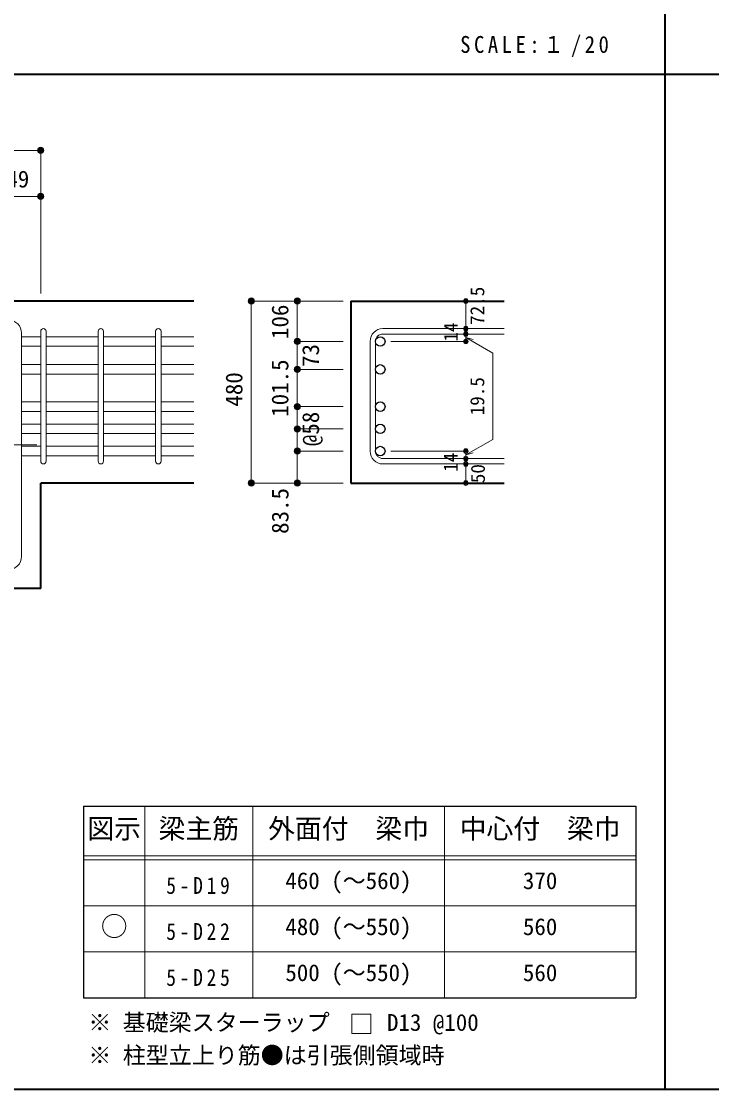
# Model space of a CAD drawing. Units: millimetres at full size, sheet at 1:20; some dimension numbers follow another scale. Extents: x -3982 to 3969, y -2797 to 2801.
# Drawn here: x -2429 to -628, y -2797 to -10 of the extents above; entities that cross this region are included whole.
import ezdxf
from ezdxf.enums import TextEntityAlignment as Align

# ---------------------------------------------------------------- set-up
doc = ezdxf.new("R2010")
doc.units = ezdxf.units.MM
doc.header["$LTSCALE"] = 20
doc.header["$PDMODE"] = 32
doc.header["$PDSIZE"] = 12
doc.linetypes.add('CHAIN1', pattern=[8, 5, -1, 1, -1])
for name, color, linetype, lineweight in [('6-1_躯体線', 2, 'Continuous', 35), ('6-4_フープ', 7, 'Continuous', 18), ('6-5_梁主筋', 7, 'Continuous', 18), ('6-6_S.T.P.', 7, 'Continuous', 18), ('6-7_文字', 7, 'Continuous', 18), ('6-D_寸法', 4, 'Continuous', 9), ('6-E_枠', 7, 'Continuous', 18), ('F-0_枠', 6, 'Continuous', 40)]:
    doc.layers.add(name, color=color, linetype=linetype, lineweight=lineweight)
doc.styles.add('ＭＳ ゴシック', font='')
doc.styles.get('ＭＳ ゴシック').set_extended_font_data('MS Gothic')

msp = doc.modelspace()

# ---------------------------------------------------------------- linework, layer by layer
at = {"layer": '6-1_躯体線'}
for p, q in [((-1978.87, -739.67), (-3128.87, -739.67)), ((-1569.2, -739.67), (-1169.2, -739.67)), ((-1569.2, -739.67), (-1569.2, -1214.67)), ((-1978.87, -1214.67), (-2378.87, -1214.67)), ((-2378.87, -1489.67), (-2378.87, -1214.67)), ((-1569.2, -1214.67), (-1169.2, -1214.67)), ((-2378.87, -1489.67), (-2476.87, -1489.67))]:
    msp.add_line(p, q, dxfattribs=at)
at = {"layer": '6-4_フープ'}
msp.add_line((-2428.87, -1406.17), (-2428.87, -823.17), dxfattribs=at)
for centre, start, end in [((-2462.37, -823.17), 0, 90), ((-2462.37, -1406.17), 270, 0)]:
    msp.add_arc(centre, 33.5, start, end, dxfattribs=at)
at = {"layer": '6-5_梁主筋'}
for p, q in [((-2378.87, -832.72), (-2428.87, -832.72)), ((-2228.87, -832.72), (-2364.87, -832.72)), ((-2078.87, -832.72), (-2214.87, -832.72)), ((-1978.87, -832.72), (-2064.87, -832.72)), ((-2378.87, -857.72), (-2428.87, -857.72)), ((-2228.87, -857.72), (-2364.87, -857.72)), ((-2078.87, -857.72), (-2214.87, -857.72)), ((-1978.87, -857.72), (-2064.87, -857.72)), ((-2378.87, -905.67), (-2428.87, -905.67)), ((-2228.87, -905.67), (-2364.87, -905.67)), ((-2078.87, -905.67), (-2214.87, -905.67)), ((-1978.87, -905.67), (-2064.87, -905.67)), ((-2378.87, -930.67), (-2428.87, -930.67)), ((-2228.87, -930.67), (-2364.87, -930.67)), ((-2078.87, -930.67), (-2214.87, -930.67)), ((-1978.87, -930.67), (-2064.87, -930.67)), ((-2378.87, -1002.67), (-2428.87, -1002.67)), ((-2228.87, -1002.67), (-2364.87, -1002.67)), ((-2078.87, -1002.67), (-2214.87, -1002.67)), ((-1978.87, -1002.67), (-2064.87, -1002.67)), ((-2378.87, -1027.67), (-2428.87, -1027.67)), ((-2228.87, -1027.67), (-2364.87, -1027.67)), ((-2078.87, -1027.67), (-2214.87, -1027.67)), ((-1978.87, -1027.67), (-2064.87, -1027.67)), ((-2378.87, -1060.67), (-2428.87, -1060.67)), ((-2378.87, -1085.67), (-2428.87, -1085.67)), ((-2228.87, -1060.67), (-2364.87, -1060.67)), ((-2228.87, -1085.67), (-2364.87, -1085.67)), ((-2078.87, -1060.67), (-2214.87, -1060.67)), ((-2078.87, -1085.67), (-2214.87, -1085.67)), ((-1978.87, -1060.67), (-2064.87, -1060.67)), ((-1978.87, -1085.67), (-2064.87, -1085.67)), ((-2378.87, -1118.67), (-2428.87, -1118.67)), ((-2228.87, -1118.67), (-2364.87, -1118.67)), ((-2078.87, -1118.67), (-2214.87, -1118.67)), ((-1978.87, -1118.67), (-2064.87, -1118.67)), ((-2378.87, -1143.67), (-2428.87, -1143.67)), ((-2228.87, -1143.67), (-2364.87, -1143.67)), ((-2078.87, -1143.67), (-2214.87, -1143.67)), ((-1978.87, -1143.67), (-2064.87, -1143.67))]:
    msp.add_line(p, q, dxfattribs=at)
at = {"layer": '6-5_梁主筋', "color": 3, "lineweight": 25}
for centre in [(-1492.7, -845.22), (-1492.7, -918.17), (-1492.7, -1015.17), (-1492.7, -1073.17), (-1492.7, -1131.17)]:
    msp.add_circle(centre, 12.5, dxfattribs=at)
at = {"layer": '6-6_S.T.P.'}
for p, q in [((-2378.87, -1157.67), (-2378.87, -818.72)), ((-2378.87, -1157.67), (-2378.87, -819.11)), ((-2378.87, -1157.67), (-2378.87, -819.11)), ((-2378.87, -1157.67), (-2378.87, -819.11)), ((-2364.87, -1157.67), (-2364.87, -818.72)), ((-2364.87, -1157.67), (-2364.87, -819.11)), ((-2364.87, -1157.67), (-2364.87, -819.11)), ((-2364.87, -1157.67), (-2364.87, -819.11)), ((-2228.87, -1157.67), (-2228.87, -818.72)), ((-2214.87, -1157.67), (-2214.87, -818.72)), ((-2078.87, -1157.67), (-2078.87, -818.72)), ((-2064.87, -1157.67), (-2064.87, -818.72)), ((-1485.7, -811.72), (-1169.2, -811.72)), ((-1485.7, -825.72), (-1169.2, -825.72)), ((-1519.2, -845.22), (-1519.2, -1131.17)), ((-1505.2, -845.22), (-1505.2, -1131.17)), ((-1485.7, -1150.67), (-1169.2, -1150.67)), ((-1485.7, -1164.67), (-1169.2, -1164.67))]:
    msp.add_line(p, q, dxfattribs=at)
for centre, radius, start, end in [((-2371.87, -818.72), 7, 0, 180), ((-2371.87, -818.72), 7, 0, 180), ((-2371.87, -818.72), 7, 0, 180), ((-2371.87, -818.72), 7, 0, 180), ((-2221.87, -818.72), 7, 0, 180), ((-2071.87, -818.72), 7, 0, 180), ((-1485.7, -845.22), 33.5, 90, 180), ((-1485.7, -845.22), 19.5, 90, 180), ((-1485.7, -1131.17), 33.5, 180, 270), ((-1485.7, -1131.17), 19.5, 180, 270), ((-2371.87, -1157.67), 7, 180, 0), ((-2371.87, -1157.67), 7, 180, 0), ((-2371.87, -1157.67), 7, 180, 0), ((-2371.87, -1157.67), 7, 180, 0), ((-2221.87, -1157.67), 7, 180, 0), ((-2071.87, -1157.67), 7, 180, 0)]:
    msp.add_arc(centre, radius, start, end, dxfattribs=at)
at = {"layer": '6-7_文字'}
msp.add_lwpolyline([(-1567.22, -2650.39), (-1517.22, -2650.39), (-1517.22, -2600.39), (-1567.22, -2600.39)], close=True, dxfattribs=at)
at = {"layer": '6-D_寸法'}
for p, q in [((-3128.87, -346.65), (-2378.87, -346.65)), ((-2378.87, -346.65), (-2378.87, -466.65)), ((-2527.87, -466.65), (-2378.87, -466.65)), ((-2378.87, -466.65), (-2378.87, -719.67)), ((-1829.2, -739.67), (-1829.2, -1214.67)), ((-1709.2, -739.67), (-1709.2, -845.22)), ((-1269.2, -811.15), (-1269.2, -739.67)), ((-1269.2, -825.72), (-1269.2, -811.72)), ((-1269.2, -834.9), (-1199.14, -875.35)), ((-1269.2, -834.9), (-1249.88, -840.07)), ((-1709.2, -845.22), (-1589.2, -845.22)), ((-1709.2, -845.22), (-1709.2, -918.17)), ((-1269.2, -845.22), (-1465.29, -845.22)), ((-1199.14, -875.35), (-1199.14, -1100.47)), ((-1709.2, -918.17), (-1589.2, -918.17)), ((-1709.2, -918.17), (-1709.2, -1015.17)), ((-1709.2, -1015.17), (-1589.2, -1015.17)), ((-1709.2, -1015.17), (-1709.2, -1073.17)), ((-1709.2, -1073.17), (-1709.2, -1131.17)), ((-1709.2, -1073.17), (-1589.2, -1073.17)), ((-1269.2, -1140.92), (-1199.14, -1100.47)), ((-1709.2, -1131.17), (-1589.2, -1131.17)), ((-1709.2, -1214.67), (-1709.2, -1131.17)), ((-1269.2, -1131.17), (-1465.29, -1131.17)), ((-1269.2, -1150.67), (-1269.2, -1131.17)), ((-1269.2, -1140.92), (-1249.88, -1135.75)), ((-1269.2, -1164.67), (-1269.2, -1150.67)), ((-1269.2, -1214.67), (-1269.2, -1164.67)), ((-1829.2, -1214.67), (-1719.33, -1214.67)), ((-1829.2, -1214.67), (-1709.2, -1214.67)), ((-1709.2, -1214.67), (-1589.2, -1214.67))]:
    msp.add_line(p, q, dxfattribs=at)
at = {"layer": '6-D_寸法', "linetype": 'CHAIN1'}
msp.add_line((-3128.87, -1114.67), (-2378.87, -1114.67), dxfattribs=at)
at = {"layer": '6-D_寸法'}
for points in [[(-1829.2, -739.67), (-1709.2, -739.67), (-1589.2, -739.67)], [(-1269.2, -825.15), (-1269.2, -845.22), (-1269.2, -825.15)]]:
    msp.add_lwpolyline(points, dxfattribs=at)
for centre, radius in [((-2378.87, -346.65), 8), ((-2378.87, -346.65), 7.2), ((-2378.87, -346.65), 6.4), ((-2378.87, -346.65), 5.6), ((-2378.87, -346.65), 4.8), ((-2378.87, -346.65), 4), ((-2378.87, -346.65), 3.2), ((-2378.87, -346.65), 2.4), ((-2378.87, -346.65), 1.6), ((-2378.87, -346.65), 0.8), ((-2378.87, -466.65), 8), ((-2378.87, -466.65), 7.2), ((-2378.87, -466.65), 6.4), ((-2378.87, -466.65), 5.6), ((-2378.87, -466.65), 4.8), ((-2378.87, -466.65), 4), ((-2378.87, -466.65), 3.2), ((-2378.87, -466.65), 2.4), ((-2378.87, -466.65), 1.6), ((-2378.87, -466.65), 0.8), ((-1829.2, -739.67), 8), ((-1829.2, -739.67), 7.2), ((-1829.2, -739.67), 6.4), ((-1829.2, -739.67), 5.6), ((-1829.2, -739.67), 4.8), ((-1829.2, -739.67), 4), ((-1829.2, -739.67), 3.2), ((-1829.2, -739.67), 2.4), ((-1829.2, -739.67), 1.6), ((-1829.2, -739.67), 0.8), ((-1709.2, -739.67), 8), ((-1709.2, -739.67), 7.2), ((-1709.2, -739.67), 6.4), ((-1709.2, -739.67), 5.6), ((-1709.2, -739.67), 4.8), ((-1709.2, -739.67), 4), ((-1709.2, -739.67), 3.2), ((-1709.2, -739.67), 2.4), ((-1709.2, -739.67), 1.6), ((-1709.2, -739.67), 0.8), ((-1269.2, -739.67), 4), ((-1269.2, -739.67), 3.6), ((-1269.2, -739.67), 3.2), ((-1269.2, -739.67), 2.8), ((-1269.2, -739.67), 2.4), ((-1269.2, -739.67), 2), ((-1269.2, -739.67), 1.6), ((-1269.2, -739.67), 1.2), ((-1269.2, -739.67), 0.8), ((-1269.2, -739.67), 0.4), ((-1269.2, -811.72), 4), ((-1269.2, -811.72), 3.6), ((-1269.2, -825.72), 4), ((-1269.2, -825.72), 3.6), ((-1269.2, -811.72), 3.2), ((-1269.2, -825.72), 3.2), ((-1269.2, -811.72), 2.8), ((-1269.2, -825.72), 2.8), ((-1269.2, -811.72), 2.4), ((-1269.2, -825.72), 2.4), ((-1269.2, -811.72), 2), ((-1269.2, -825.72), 2), ((-1269.2, -811.72), 1.6), ((-1269.2, -825.72), 1.6), ((-1269.2, -811.72), 1.2), ((-1269.2, -825.72), 1.2), ((-1269.2, -811.72), 0.8), ((-1269.2, -825.72), 0.8), ((-1269.2, -811.72), 0.4), ((-1269.2, -825.72), 0.4), ((-1709.2, -845.22), 8), ((-1709.2, -845.22), 7.2), ((-1709.2, -845.22), 6.4), ((-1709.2, -845.22), 5.6), ((-1709.2, -845.22), 4.8), ((-1709.2, -845.22), 4), ((-1709.2, -845.22), 3.2), ((-1709.2, -845.22), 2.4), ((-1709.2, -845.22), 1.6), ((-1709.2, -845.22), 0.8), ((-1269.2, -845.22), 4), ((-1269.2, -845.22), 3.6), ((-1269.2, -845.22), 3.2), ((-1269.2, -845.22), 2.8), ((-1269.2, -845.22), 2.4), ((-1269.2, -845.22), 2), ((-1269.2, -845.22), 1.6), ((-1269.2, -845.22), 1.2), ((-1269.2, -845.22), 0.8), ((-1269.2, -845.22), 0.4), ((-1709.2, -918.17), 8), ((-1709.2, -918.17), 7.2), ((-1709.2, -918.17), 6.4), ((-1709.2, -918.17), 5.6), ((-1709.2, -918.17), 4.8), ((-1709.2, -918.17), 4), ((-1709.2, -918.17), 3.2), ((-1709.2, -918.17), 2.4), ((-1709.2, -918.17), 1.6), ((-1709.2, -918.17), 0.8), ((-1709.2, -1015.17), 8), ((-1709.2, -1015.17), 7.2), ((-1709.2, -1015.17), 6.4), ((-1709.2, -1015.17), 5.6), ((-1709.2, -1015.17), 4.8), ((-1709.2, -1015.17), 4), ((-1709.2, -1015.17), 3.2), ((-1709.2, -1015.17), 2.4), ((-1709.2, -1015.17), 1.6), ((-1709.2, -1015.17), 0.8), ((-1709.2, -1073.17), 8), ((-1709.2, -1073.17), 7.2), ((-1709.2, -1073.17), 6.4), ((-1709.2, -1073.17), 5.6), ((-1709.2, -1073.17), 4.8), ((-1709.2, -1073.17), 4), ((-1709.2, -1073.17), 3.2), ((-1709.2, -1073.17), 2.4), ((-1709.2, -1073.17), 1.6), ((-1709.2, -1073.17), 0.8), ((-1709.2, -1131.17), 8), ((-1709.2, -1131.17), 7.2), ((-1709.2, -1131.17), 6.4), ((-1709.2, -1131.17), 5.6), ((-1709.2, -1131.17), 4.8), ((-1709.2, -1131.17), 4), ((-1709.2, -1131.17), 3.2), ((-1709.2, -1131.17), 2.4), ((-1709.2, -1131.17), 1.6), ((-1709.2, -1131.17), 0.8), ((-1269.2, -1131.17), 4), ((-1269.2, -1131.17), 3.6), ((-1269.2, -1131.17), 3.2), ((-1269.2, -1131.17), 2.8), ((-1269.2, -1131.17), 2.4), ((-1269.2, -1131.17), 2), ((-1269.2, -1131.17), 1.6), ((-1269.2, -1131.17), 1.2), ((-1269.2, -1131.17), 0.8), ((-1269.2, -1131.17), 0.4), ((-1269.2, -1150.67), 4), ((-1269.2, -1164.67), 4), ((-1269.2, -1150.67), 3.6), ((-1269.2, -1164.67), 3.6), ((-1269.2, -1150.67), 3.2), ((-1269.2, -1164.67), 3.2), ((-1269.2, -1150.67), 2.8), ((-1269.2, -1164.67), 2.8), ((-1269.2, -1150.67), 2.4), ((-1269.2, -1164.67), 2.4), ((-1269.2, -1150.67), 2), ((-1269.2, -1164.67), 2), ((-1269.2, -1150.67), 1.6), ((-1269.2, -1164.67), 1.6), ((-1269.2, -1150.67), 1.2), ((-1269.2, -1164.67), 1.2), ((-1269.2, -1150.67), 0.8), ((-1269.2, -1164.67), 0.8), ((-1269.2, -1150.67), 0.4), ((-1269.2, -1164.67), 0.4), ((-1829.2, -1214.67), 8), ((-1829.2, -1214.67), 7.2), ((-1829.2, -1214.67), 6.4), ((-1829.2, -1214.67), 5.6), ((-1829.2, -1214.67), 4.8), ((-1829.2, -1214.67), 4), ((-1829.2, -1214.67), 3.2), ((-1829.2, -1214.67), 2.4), ((-1829.2, -1214.67), 1.6), ((-1829.2, -1214.67), 0.8), ((-1709.2, -1214.67), 8), ((-1709.2, -1214.67), 7.2), ((-1709.2, -1214.67), 6.4), ((-1709.2, -1214.67), 5.6), ((-1709.2, -1214.67), 4.8), ((-1709.2, -1214.67), 4), ((-1709.2, -1214.67), 3.2), ((-1709.2, -1214.67), 2.4), ((-1709.2, -1214.67), 1.6), ((-1709.2, -1214.67), 0.8), ((-1269.2, -1214.67), 4), ((-1269.2, -1214.67), 3.6), ((-1269.2, -1214.67), 3.2), ((-1269.2, -1214.67), 2.8), ((-1269.2, -1214.67), 2.4), ((-1269.2, -1214.67), 2), ((-1269.2, -1214.67), 1.6), ((-1269.2, -1214.67), 1.2), ((-1269.2, -1214.67), 0.8), ((-1269.2, -1214.67), 0.4)]:
    msp.add_circle(centre, radius, dxfattribs=at)
at = {"layer": '6-D_寸法', "color": 7}
for p in [(-2378.87, -346.65), (-2378.87, -466.65), (-1829.2, -739.67), (-1709.2, -739.67), (-1269.2, -739.67), (-1269.2, -811.72), (-1269.2, -825.72), (-1709.2, -845.22), (-1269.2, -845.22), (-1709.2, -918.17), (-1709.2, -1015.17), (-1709.2, -1073.17), (-1709.2, -1131.17), (-1269.2, -1131.17), (-1269.2, -1150.67), (-1269.2, -1164.67), (-1829.2, -1214.67), (-1709.2, -1214.67), (-1269.2, -1214.67)]:
    msp.add_point(p, dxfattribs=at)
at = {"layer": '6-E_枠', "color": 3, "lineweight": 25}
for p, q in [((-2267.02, -2056.95), (-2267.02, -2556.95)), ((-2267.02, -2056.95), (-825.33, -2056.95)), ((-825.33, -2056.95), (-825.33, -2556.95)), ((-2267.02, -2556.95), (-825.33, -2556.95))]:
    msp.add_line(p, q, dxfattribs=at)
at = {"layer": '6-E_枠'}
for p, q in [((-2107.02, -2056.95), (-2107.02, -2556.95)), ((-1825.33, -2056.95), (-1825.33, -2556.95)), ((-1325.33, -2056.95), (-1325.33, -2556.95)), ((-2267.02, -2186.95), (-825.33, -2186.95)), ((-2267.02, -2196.95), (-825.33, -2196.95)), ((-2267.02, -2316.95), (-825.33, -2316.95)), ((-2267.02, -2436.95), (-825.33, -2436.95))]:
    msp.add_line(p, q, dxfattribs=at)
at = {"layer": 'F-0_枠', "color": 2, "lineweight": 35}
for p, q in [((-749.76, 2800.77), (-749.76, -2796.83)), ((-3981.92, -148.03), (2482.4, -148.03))]:
    msp.add_line(p, q, dxfattribs=at)
at = {"layer": 'F-0_枠'}
msp.add_line((3969.4, -2796.83), (-3981.92, -2796.83), dxfattribs=at)

# ---------------------------------------------------------------- texts
at = {"layer": '6-7_文字', "color": 2, "style": 'ＭＳ ゴシック'}
for s, p in [('図示', (-2257.02, -2156.95)), ('梁主筋', (-2071.17, -2156.95)), ('外面付\u3000梁巾', (-1785.33, -2156.95)), ('中心付\u3000梁巾', (-1285.33, -2156.95)), ('○', (-2222.02, -2411.95))]:
    msp.add_text(s, height=51.32, dxfattribs=at).set_placement(p, align=Align.BOTTOM_LEFT)
at = {"layer": '6-7_文字', "style": 'ＭＳ ゴシック'}
for s, p in [('460 (～560)', (-1740.33, -2286.95)), ('370', (-1120.33, -2286.95)), ('480 (～550)', (-1740.33, -2406.95)), ('560', (-1120.33, -2406.95)), ('500 (～550)', (-1740.33, -2526.95)), ('560', (-1120.33, -2526.95)), ('※ 基礎梁スターラップ     D13 @100', (-2254.64, -2656.67)), ('※ 柱型立上り筋●は引張側領域時', (-2254.64, -2742.34))]:
    msp.add_text(s, height=43.99, dxfattribs=at).set_placement(p, align=Align.BOTTOM_LEFT)
at = {"layer": '6-7_文字', "color": 2, "insert": (-1283.99, -103.03), "char_height": 43.99, "attachment_point": 7, "style": 'ＭＳ ゴシック'}
msp.add_mtext('\\T1.34;\\W0.9;SCALE:１/20', dxfattribs=at)
at = {"layer": '6-7_文字', "char_height": 43.99, "attachment_point": 7, "style": 'ＭＳ ゴシック'}
for s, insert in [('\\T1.38;\\W0.85;5-D19', (-2051.17, -2286.95)), ('\\T1.38;\\W0.85;5-D22', (-2051.17, -2406.95)), ('\\T1.38;\\W0.85;5-D25', (-2051.17, -2526.95))]:
    msp.add_mtext(s, dxfattribs=dict(at, insert=insert))
at = {"layer": '6-D_寸法', "style": 'ＭＳ ゴシック'}
msp.add_text('149', height=43.99, dxfattribs=at).set_placement((-2498.37, -456.65), align=Align.BOTTOM_LEFT)
for s, height, p in [('72.5', 36.66, (-1210.08, -802.04)), ('106', 43.99, (-1719.2, -838.74)), ('14', 36.66, (-1279.2, -845.61)), ('73', 43.99, (-1639.2, -911.7)), ('101.5', 43.99, (-1719.2, -1041.67)), ('480', 43.99, (-1839.2, -1015.17)), ('19.5', 36.66, (-1210.22, -1037.91)), ('@58', 43.99, (-1639.2, -1118.17)), ('14', 36.66, (-1279.59, -1185.36)), ('50', 36.66, (-1208.57, -1214.85)), ('83.5', 43.99, (-1718.89, -1347.16))]:
    msp.add_text(s, height=height, rotation=90, dxfattribs=at).set_placement(p, align=Align.BOTTOM_LEFT)

doc.saveas('drawing.dxf')
